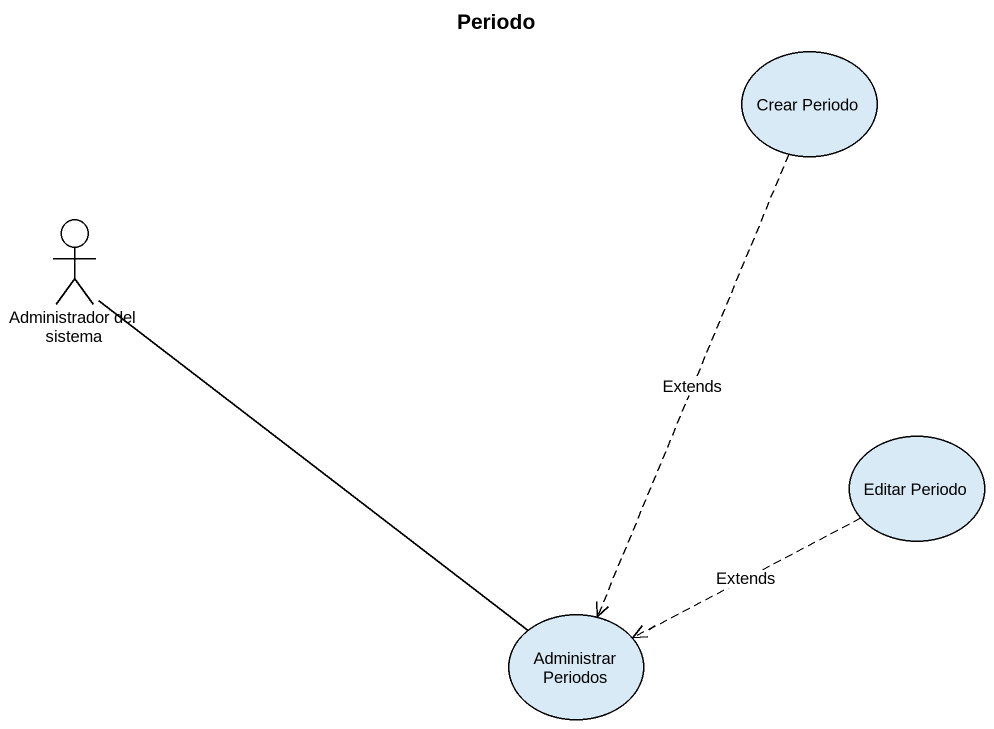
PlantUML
@startuml
title Periodo
usecase "Crear Periodo" as Crear_Periodo
actor "Administrador del sistema" as Administrador_del_sistema
usecase "Editar Periodo" as Editar_Periodo
usecase "Administrar Periodos" as Administrar_Periodos
Crear_Periodo ..> Administrar_Periodos : Extends
Administrador_del_sistema -- Administrar_Periodos
Editar_Periodo .left.> Administrar_Periodos : Extends
@enduml
